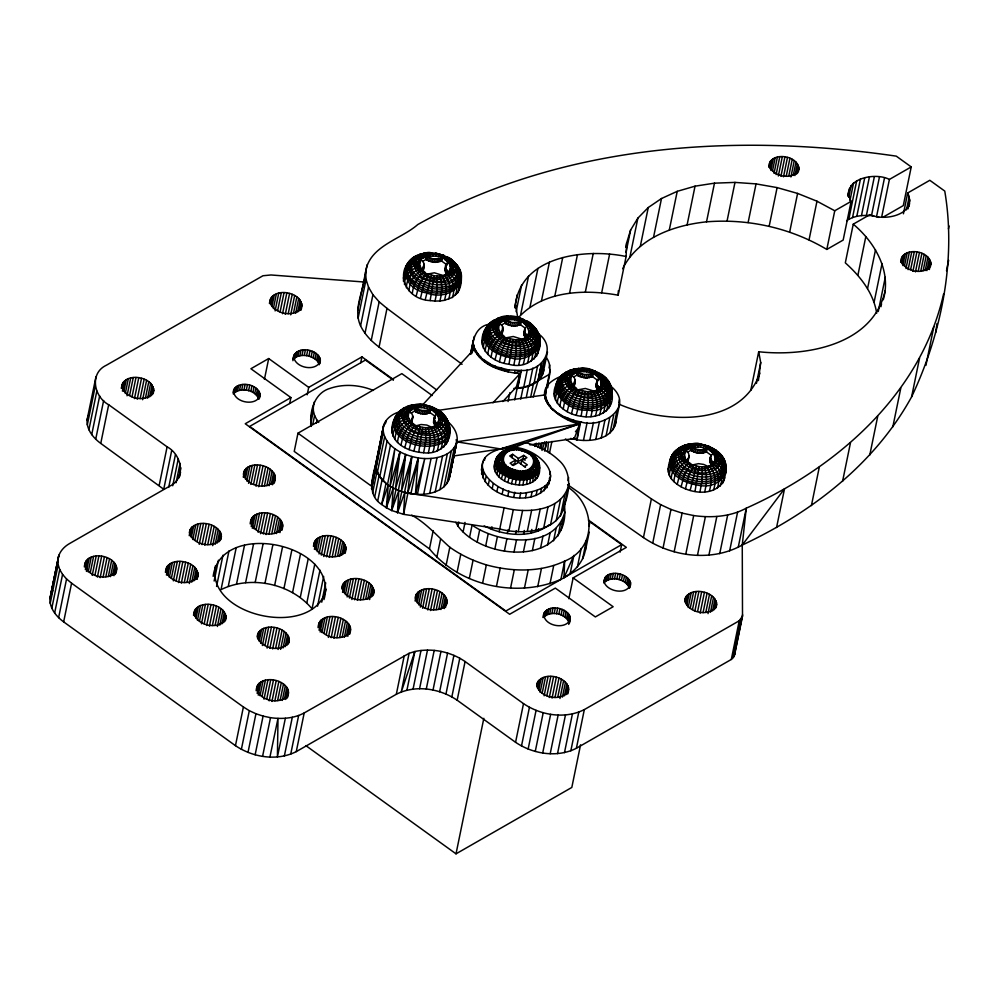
<?xml version="1.0" encoding="UTF-8"?>
<svg xmlns="http://www.w3.org/2000/svg" width="999" height="999" viewBox="0 0 999 999"><rect width="100%" height="100%" fill="white"/><g stroke="black" fill="none" stroke-linecap="round" stroke-linejoin="round"><path stroke-width="1.5" d="M436.613 389.935L379.071 347.065C371.478 341.383 364.76 334.44 360.577 325.836C352.46 308.254 364.435 289.648 365.622 271.878C369.33 245.891 400.886 239.423 417.782 224.538C562.112 143.656 735.351 132.63 896.278 156.144L911.238 166.92L889.397 179.433C874.425 171.491 839.884 179.358 851.111 201.386L843.168 240.06L826.81 249.438C790.858 227.984 748.201 218.469 706.53 221.84C674.175 225.212 638.086 237.725 622.664 268.719M525.099 450.874L522.589 449.687L522.015 450.974C504.333 443.956 494.268 465.709 515.022 469.867C532.692 476.885 542.757 455.132 522.015 450.974M883.278 299.775C891.682 271.066 874.774 242.22 853.258 224.176L869.942 214.61C884.689 221.815 917.656 214.485 907.691 192.969L929.807 180.295L944.754 191.071C956.493 260.115 941.345 334.116 911.612 396.84C874.562 464.285 810.976 512.862 742.257 545.042C711.55 562.175 671.877 556.942 643.443 537.562L567.594 484.677M518.031 318.057C542.657 290.697 584.228 289.011 618.169 295.192L618.356 290.672M618.169 295.192L626.111 256.506L626.648 242.944L630.606 230.045L637.874 218.132L648.264 207.53L661.5 198.514L677.235 191.333L695.042 186.176L714.472 183.167L734.977 182.405L756.043 183.891L777.11 187.6L797.602 193.419L816.982 201.211L834.752 210.764L851.111 201.386M393.231 380.045L365.459 360.04L249.65 426.423L505.856 611.026L563.985 577.709L564.647 561.126C597.502 547.877 595.454 505.881 568.481 487.562M500.524 449.175C531.555 436.95 580.032 484.453 526.535 492.657C499.762 498.913 457.792 460.676 500.886 448.851L525.811 442.694L578.97 424.051L580.669 421.89C603.096 429.283 636.363 405.831 609.964 385.527M570.142 573.638L573.888 555.394L563.985 577.709C574.924 571.291 584.815 560.551 585.626 547.377M363.374 281.955L270.991 274.975L262.974 275.749L106.406 365.222C89.173 373.214 93.918 396.828 108.679 404.732L167.108 446.828C181.893 454.707 186.651 478.359 169.38 486.338L69.318 543.693C63.424 547.102 58.541 552.797 57.88 559.79L49.95 598.563C49.5 608.266 56.244 616.433 63.649 621.878L235.452 745.666C252.884 757.454 277.06 761.363 296.266 751.623L396.328 694.268C415.534 684.49 439.722 688.411 457.155 700.212L515.571 742.307C533.016 754.095 557.18 758.016 576.398 748.263L731.305 659.465L734.19 656.143L734.652 653.458M734.577 654.832L742.507 616.158L742.257 545.042L746.265 508.179C836.85 467.594 920.903 394.318 943.58 294.018M400.437 411.588C392.282 413.586 383.916 419.53 383.029 428.484L375.674 464.31C375.861 479.707 391.546 488.923 404.82 492.37L403.546 514.335L499.75 528.971C522.29 535.039 558.978 532.729 564.61 504.807C569.967 489.76 571.928 471.128 558.279 459.802C549.25 451.273 537.749 445.816 525.811 442.694L516.021 446.928L501.935 448.976M414.148 494.055L404.82 492.37L397.44 512.724L398.851 490.459L391.658 510.501L403.546 514.335L407.904 493.106L504.108 507.742C526.648 513.811 563.336 511.5 568.968 483.578M424.288 407.817L418.993 407.592L416.82 404.72C402.947 404.133 391.883 416.208 391.883 429.845C392.644 445.104 410.464 452.01 423.638 452.734C438.886 455.132 452.709 442.607 449.7 426.985C448.289 419.605 441.471 407.629 433.042 409.39L430.382 409.59L424.288 407.817C425.674 401.211 413.761 404.87 410.389 405.881M519.293 450.399L519.318 449.001L515.359 448.951M672.277 454.845C676.098 446.865 686.301 453.359 691.495 447.04L696.003 449.2L701.161 449.975L711.4 447.777C738.049 459.852 725.112 492.357 696.378 484.815C684.19 483.054 666.733 474.075 670.229 459.353C672.29 453.446 677.759 445.716 685.014 449.001L685.651 450.387C690.546 452.21 690.097 461.788 684.14 460.239C676.298 462.799 671.503 470.579 671.266 478.658C683.079 493.956 717.394 499.575 724.675 477.759M711.5 455.507L706.455 451.873L706.693 448.788L700.599 447.015C702.122 440.209 689.772 444.505 686.713 445.079L690.996 444.48L690.384 445.429M458.241 269.118C458.578 261.363 448.913 264.298 445.392 259.952L444.355 257.804C431.693 247.64 403.983 261.9 425.487 274.338C438.149 284.503 465.859 270.242 444.355 257.804L435.714 256.144L435.701 253.197L430.894 253.134M537.112 332.804C537.437 325.05 527.772 327.984 524.263 323.651L523.214 321.491C510.551 311.326 482.854 325.587 504.358 338.024C517.02 348.189 544.717 333.928 523.214 321.491L514.572 319.83L514.56 316.895L510.164 316.508L509.353 317.47M609.228 384.777C609.565 377.01 599.899 379.957 596.378 375.612L595.342 373.464C582.679 363.299 554.969 377.56 576.473 389.997C589.135 400.162 616.845 385.901 595.342 373.464L586.7 371.803L586.688 368.856L582.292 368.469L581.48 369.43M391.658 510.501L393.281 487.949L386.338 507.729L391.658 510.501L396.016 489.273M758.416 380.569L760.714 362.562L758.703 351.735C805.843 356.943 873.014 345.08 885.114 290.846M447.552 421.528C453.134 425.924 457.542 432.592 457.217 439.922L449.862 475.749C447.477 491.233 428.658 495.354 415.422 494.243L418.269 457.904C403.022 455.369 383.491 446.178 383.029 428.484L375.911 468.506L383.266 432.679M386.338 507.729L388.261 484.927L381.655 504.483L386.338 507.729L390.696 486.501M547.639 451.56L548.401 442.495M416.196 295.979L419.255 284.166L425.487 274.338L428.084 273.976L434.178 275.749L430.132 300.574C404.458 299.613 392.632 269.193 416.396 255.931L420.666 256.219L423.688 257.829L426.61 256.169L435.714 256.144M495.067 359.677L498.114 347.852L504.358 338.024L506.943 337.674L513.049 339.448L508.991 364.273C489.935 362.075 473.476 345.404 486.925 326.486C490.921 321.041 508.454 310.464 511.9 319.568L514.572 319.83M567.182 411.638L570.242 399.825L576.473 389.997L579.07 389.635L585.164 391.408L581.118 416.233C565.996 414.772 547.664 401.099 556.318 384.14C559.29 374.712 569.168 368.856 578.783 368.531L581.406 371.578L586.7 371.803M394.955 439.448C395.192 431.381 399.987 423.601 407.829 421.041L409.915 421.341L413.074 423.601L413.936 426.148C426.76 436.438 454.82 421.99 433.042 409.39C420.229 399.101 392.17 413.549 413.936 426.148L416.658 425.649L422.752 427.422L418.706 452.247M517.732 470.442L515.359 484.515C504.782 483.266 490.422 474.45 495.354 461.988C495.442 457.53 499.225 452.347 504.033 454.72M534.203 462.837C537.075 463.199 540.209 465.634 539.622 468.806C540.459 481.88 525.924 486.763 515.359 484.515M685.676 451.236L683.578 450.574L686.088 450.711L684.49 454.445L685.152 457.942L686.226 460.539L689.385 462.812L690.259 465.347C703.071 475.636 731.131 461.188 709.365 448.588C696.54 438.299 668.481 452.747 690.259 465.347L692.981 464.847L699.075 466.62L695.017 491.446M394.88 419.955C395.329 413.499 401.985 406.73 408.703 409.802L409.777 411.513L408.541 413.586C404.008 412.362 398.451 413.087 395.379 416.945C393.069 440.322 429.345 449.013 445.279 436.6C457.117 424.513 440.784 408.241 428.109 405.819L426.948 408.366M502.822 458.004C491.883 456.356 494.98 471.178 502.41 474.038C512.887 481.818 536.426 484.078 539.71 467.932M531.031 455.831L534.103 455.781C537.487 459.041 540.834 463.911 538.973 468.793M725.361 474.188C727.697 466.321 724.3 451.473 713.511 453.958L713.036 453.346C709.902 455.706 708.766 461.014 711.026 464.31L711.713 461.001L710.501 457.242M538.673 463.761L537.887 460.676L533.528 459.265M724.812 464.685C725.636 459.665 721.166 455.644 718.219 452.235L712.287 452.272L711.788 450.099L714.41 449.637L719.979 454.033L723.139 459.827M508.991 364.273C536.388 372.34 552.31 337.962 529.033 322.59L524.263 323.651L520.541 320.254L522.34 318.981L523.139 320.379M615.946 421.815C612.961 438.973 591.321 442.12 576.997 439.81L578.97 424.051C555.531 418.456 523.926 390.047 562.849 375.587M422.177 256.893L425.549 256.78L426.998 255.12L426.61 256.169L427.934 256.268L424.088 253.396C397.14 257.642 400.711 288.998 426.61 292.919C451.56 302.622 476.623 277.347 450.174 258.903L445.392 259.952L441.67 256.568L443.868 255.469L439.847 254.52M484.203 332.168C486.288 326.036 491.808 318.431 499.188 321.89L500.062 323.539L498.826 325.599C492.12 323.339 483.391 327.335 483.528 335.239C483.878 348.713 498.751 355.706 510.352 357.63C527.722 365.072 556.068 339.86 529.158 332.005L527.01 326.173C522.927 328.459 524.463 334.103 527.996 336.089L528.384 337.625C535.364 342.207 537.45 351.486 534.153 359.016M581.406 371.578L577.597 371.828L574.675 373.489L571.64 371.865L567.382 371.578C540.934 385.04 565.958 412.225 587.4 410.077C613.586 414.785 621.253 382.392 598.001 372.59L595.342 373.464M606.281 410.989C609.565 403.446 607.492 394.168 600.511 389.598L600.124 388.049C596.578 386.064 595.054 380.419 599.125 378.134L600.611 380.469C607.704 379.145 613.011 386.113 611.95 392.707C615.347 411.338 596.316 419.43 581.118 416.233M537.212 461.276C537.45 457.804 532.854 452.272 529.195 454.295M610.913 389.473C611.85 384.877 607.479 381.331 604.407 378.609M451.486 465.322L449.862 475.749L457.217 439.922C454.233 457.067 432.592 460.227 418.269 457.904L410.914 493.731L407.692 493.144L411.85 456.555L401.373 491.446L405.694 454.52L395.404 489.085L399.962 451.873L389.972 486.163L394.855 448.688L387.5 484.503M540.047 448.314L540.634 443.718M545.254 395.067C546.803 382.742 554.72 368.132 545.804 356.768M472.465 351.935C472.202 340.597 475.187 327.61 487.987 324.388M935.638 332.692L937.025 323.514M626.111 256.506C585.676 248.002 518.731 255.594 515.109 308.042L515.696 305.02L517.844 318.481M451.948 462.337L452.41 459.353M513.873 388.424L517.669 388.361L520.017 373.564L521.353 370.454C543.369 371.828 558.216 346.016 536.75 332.642M546.478 442.107L544.705 451.086L546.628 442.257M406.918 690.197L414.86 651.51L409.091 653.309L401.298 691.92L414.86 651.51C432.018 647.827 450.649 651.585 465.084 661.538L523.513 703.633C540.946 715.421 565.122 719.342 584.328 709.59L739.248 620.791L742.507 616.158M50.974 593.806L58.904 555.119L49.95 598.563L52.697 590.559M171.678 450.586L163.736 489.26L100.749 443.406C93.294 437.949 86.563 429.732 87.038 419.992L96.004 376.648M50.225 603.334L58.167 564.66L57.88 559.79M87.313 424.862L95.255 386.188M51.798 608.266L59.74 569.592L58.167 564.66M88.899 429.795L96.828 391.121M54.633 613.086L62.562 574.413L59.74 569.592M91.721 434.615L99.663 395.941M58.616 617.669L66.558 578.995L62.562 574.413M95.717 439.198L103.646 400.524M63.649 621.878L71.591 583.204L66.558 578.995M100.749 443.406L108.679 404.732M84.353 566.945C85.402 547.839 122.627 555.606 115.784 573.576M121.441 388.474C122.353 370.192 157.343 376.373 153.247 393.381M84.977 566.595L86.189 560.639M121.516 388.236L122.44 383.766M122.065 388.124L123.289 382.167M85.352 569.63L87.487 559.215M122.44 391.158L124.588 380.744M86.451 571.403L89.198 558.004M123.839 391.433L126.286 379.533M88.199 571.94L91.246 557.055M125.287 393.469L128.347 378.584M90.247 572.752L93.606 556.393M127.035 395.779L130.694 377.922M92.208 575.374L96.179 556.031M129.595 395.417L133.267 377.56M94.917 575.324L98.889 555.981M132.005 396.853L135.976 377.51M97.39 577.085L101.661 556.256M134.478 398.613L138.749 377.784M100.137 577.659L104.408 556.843M137.225 399.188L141.496 378.371M103.084 577.047L107.055 557.704M140.172 398.576L144.143 379.233M105.844 576.698L109.503 558.841M142.632 399.712L146.603 380.369M108.342 576.573L111.701 560.214M145.429 398.102L148.789 381.743M110.502 576.635L113.561 561.763M147.602 398.176L150.649 383.291M112.587 575.362L115.035 563.461M149.688 396.89L152.123 384.99M113.948 575.661L116.084 565.247M151.336 395.704L153.172 386.775M115.135 574.512L116.671 567.07M152.535 394.555L153.759 388.599M159.166 485.502L167.108 446.828M168.706 487.4L175.424 454.67M172.74 485.751L178.234 458.978M176.086 482.729L180.057 463.386M178.696 478.221L180.844 467.819M179.645 476.598L180.557 472.127M165.447 572.452C166.496 553.396 203.546 560.951 197.115 578.871M166.071 572.09L167.295 566.133M166.458 575.112L168.594 564.697M167.869 575.387L170.305 563.486M169.331 577.41L172.377 562.537M171.378 578.234L174.738 561.863M173.364 580.844L177.322 561.5M176.086 580.794L180.057 561.45M178.571 582.554L182.842 561.725M189.286 532.804C192.22 516.371 224.887 523.176 220.879 539.472M189.223 535.651L190.759 528.221M190.222 535.714L192.058 526.785M181.331 583.141L185.614 562.312M191.321 537.474L193.769 525.574M192.782 539.497L195.841 524.625M184.291 582.529L188.262 563.186M194.842 540.309L198.202 523.951M187.063 582.18L190.734 564.335M197.128 541.433L200.787 523.588M189.273 583.553L192.932 565.709M199.238 544.368L203.521 523.538M191.758 582.142L194.805 567.27M193.843 580.869L196.291 568.968M233.142 392.495C235.289 378.321 263.361 384.178 259.565 398.064M202.023 544.642L206.306 523.813M234.428 388.399L233.291 393.893C240.284 386.638 255.507 389.772 258.903 399.3L260.04 393.793M195.517 579.695L197.34 570.766M234.39 392.707L235.514 387.2M196.716 578.546L197.927 572.602M197.04 579.12L198.039 574.413M235.814 391.683L236.95 386.176M204.795 545.217L209.066 524.4M237.55 390.884L238.674 385.389M207.755 544.605L211.726 525.274M239.523 390.334L240.647 384.827M193.556 615.421C194.493 597.04 229.62 603.296 225.537 620.354M194.181 615.047L195.404 609.103M194.88 616.595L196.703 607.667M241.683 390.022L242.807 384.515M210.527 544.268L214.186 526.411M195.979 618.356L198.426 606.455M243.968 389.985L245.092 384.478M197.44 620.367L200.487 605.494M212.725 545.641L216.396 527.784M246.291 390.222L247.427 384.715M215.21 544.23L218.269 529.358M199.488 621.191L202.847 604.832M217.307 542.957L219.755 531.056M248.601 390.709L249.738 385.202M201.473 623.801L205.432 604.47M218.968 541.783L220.804 532.854M220.167 540.634L221.391 534.69M250.824 391.433L251.96 385.926M213.162 576.386C220.617 518.681 340.534 543.518 323.951 599.612M269.518 303.596C270.554 284.54 307.792 292.245 300.936 310.227M269.58 303.359L270.504 298.901M204.196 623.751L208.167 604.42M270.13 303.246L271.353 297.302M214.136 581.031L218.406 560.202M252.884 392.395L254.021 386.888M270.816 304.795L272.652 295.866M271.915 306.568L274.35 294.668M206.681 625.511L210.951 604.695M254.733 393.544L255.856 388.037M273.364 308.591L276.411 293.718M216.558 586.425L222.977 555.194M256.293 394.842L257.43 389.335M209.44 626.098L213.724 605.269M257.542 396.266L258.666 390.759M275.1 310.901L278.758 293.044M258.416 397.777L259.553 392.27M243.344 474.3C246.453 457.205 281.056 465.484 274.388 482.667M212.4 625.486L216.371 606.156M243.269 477.16L244.805 469.73M277.672 310.539L281.331 292.695M228.971 550.936L221.041 589.622C250.749 575.037 290.846 583.316 312.038 608.816L319.98 570.142M244.268 477.222L246.091 468.306M264.423 379.358L268.694 358.541L308.716 387.375L361.938 356.868L393.556 379.657M215.172 625.137L218.843 607.292M245.354 478.996L247.802 467.095M280.082 311.988L284.041 292.645M246.803 481.019L249.862 466.146M217.382 626.51L221.041 608.666M282.542 313.736L286.825 292.919M248.539 483.329L252.21 465.484M219.867 625.099L222.914 610.227M228.284 586.276L236.226 547.589M285.289 314.323L289.573 293.494M221.965 623.838L224.4 611.937M250.811 484.453L254.782 465.122M223.626 622.652L225.449 613.736M224.825 621.515L226.036 615.559M288.236 313.698L292.207 294.368M253.521 484.415L257.492 465.072M290.697 314.835L294.668 295.504M255.994 486.176L260.264 465.347M236.563 583.928L244.505 545.254M250.187 523.876C251.248 504.82 288.286 512.387 281.868 530.294M293.494 313.236L296.853 296.865M250.811 523.513L252.035 517.557M258.741 486.75L263.012 465.921M251.211 526.535L253.346 516.133M295.667 313.299L298.713 298.426M252.31 528.309L255.057 514.91M261.688 486.138L265.659 466.795M297.752 312.025L300.2 300.125M254.071 528.833L257.13 513.961M299.413 310.826L301.236 301.91M264.448 485.789L268.107 467.932M300.599 309.678L301.823 303.721M256.131 529.657L259.49 513.286M245.617 582.654L253.559 543.98M266.945 485.664L270.304 469.293M294.018 355.169L293.132 359.378C293.631 343.606 323.713 348.963 319.867 363.499M258.104 532.267L262.075 512.924M292.882 360.676L294.73 353.821M293.594 359.328L294.693 358.142L295.816 352.635M269.118 485.726L272.165 470.854M294.693 358.142L296.116 357.118L297.252 351.611M260.527 533.703L264.797 512.887M271.204 484.453L273.639 472.552M296.116 357.118L297.852 356.318L298.976 350.811M272.552 484.752L274.688 474.338M289.685 403.521L290.909 397.577L250.899 368.743L268.694 358.541M297.852 356.318L299.825 355.769L300.961 350.262M263.311 533.978L267.595 513.149M273.751 483.591L275.274 476.161M255.17 582.492L263.112 543.818M299.825 355.769L301.985 355.457L303.122 349.95M266.084 534.565L270.354 513.736M301.985 355.457L304.27 355.419L305.394 349.912M269.043 533.953L273.014 514.61M304.27 355.419L306.606 355.644L307.729 350.137M271.815 533.603L275.474 515.759M320.342 359.228L319.218 364.735C318.032 360.027 313.261 357.38 308.916 356.131L310.04 350.637M274.325 533.491L277.685 517.132M311.126 356.868L312.262 351.361M264.935 583.453L272.877 544.767M276.498 533.566L279.558 518.693M313.199 357.829L314.323 352.322M432.217 395.529L401.848 373.638L297.977 433.179L294.23 451.423L429.458 548.851C459.79 586.226 517.145 598.351 560.901 579.37L564.647 561.126C540.272 572.602 511.875 571.89 486.338 564.872C473.326 560.914 460.889 555.169 449.825 547.227C437.262 536.188 426.648 523.414 411.713 515.134M257.155 636.525C260.077 620.092 292.757 626.897 288.748 643.194M278.596 532.292L281.044 520.392M257.392 637.886L258.616 631.942M307.18 394.805L308.716 387.375M235.452 745.666L243.394 706.992L71.591 583.204M315.035 358.978L316.171 353.471M258.092 639.435L259.915 630.506M279.957 532.604L282.093 522.19M281.456 529.97L282.68 524.025M316.596 360.277L317.732 354.77M259.191 641.196L261.638 629.295M317.844 361.7L318.968 356.193M260.652 643.219L263.699 628.334M318.718 363.211L319.855 357.704M262.4 645.516L266.071 627.672M274.625 585.489L282.555 546.815M241.371 749.362L249.313 710.689L243.394 706.992M311.251 426.436C309.178 411.925 314.098 393.044 329.945 388.411C344.006 383.566 359.765 384.852 373.414 390.434M314.46 401.748L310.589 419.443M264.985 645.154L268.644 627.31M310.627 424.088L313.349 410.814L313.311 406.181M256.156 690.734C257.205 671.628 294.418 679.407 287.575 697.364M256.768 690.384L257.992 684.427M257.155 693.418L259.29 683.004M312.774 424.375L314.585 415.534L313.349 410.814M267.108 648.089L271.378 627.26M258.242 695.192L260.989 681.805M248.002 752.434L255.944 713.748L249.313 710.689M260.002 695.729L263.049 680.856M269.892 648.363L274.163 627.534M316.383 423.139L316.995 420.192L314.585 415.534M283.928 588.561L291.87 549.887M262.038 696.553L265.397 680.182M272.652 648.938L276.935 628.121M263.998 699.163L267.969 679.819M275.612 648.326L279.583 628.995M255.145 754.782L263.087 716.108L255.944 713.748M266.721 699.113L270.692 679.782M278.084 649.475L282.055 630.132M269.181 700.873L273.464 680.044M280.594 649.362L284.253 631.505M292.57 592.557L300.512 553.883M271.94 701.46L276.211 680.631M283.079 647.951L286.126 633.066M262.575 756.355L270.517 717.682C281.868 719.268 293.968 718.493 304.208 712.936L409.091 653.309M285.177 646.678L287.612 634.777M274.887 700.836L278.846 681.505M286.838 645.491L288.661 636.575M288.037 644.355L289.248 638.398M277.635 700.486L281.306 682.642M367.22 264.598L357.679 310.552M300.287 597.377L308.229 558.691M358.117 318.157L366.059 279.483L365.622 271.878M280.132 700.361L283.491 684.003M313.474 546.478C314.797 527.559 351.848 535.464 345.005 553.384M282.305 700.436L285.364 685.551M314.036 546.353L315.247 540.397M314.423 549.375L316.558 538.973M360.577 325.836L368.519 287.163L366.059 279.483M284.39 699.15L286.838 687.25M315.821 549.662L318.269 537.762M285.739 699.45L287.887 689.035M286.938 698.301L288.461 690.858M306.843 602.847L314.785 564.173M317.282 551.673L320.342 536.8M319.031 553.983L322.702 536.126M285.352 718.281L277.41 756.967L278.009 718.406L269.917 757.067M364.997 333.366L372.927 294.693L368.519 287.163M321.316 555.107L325.287 535.764M360.714 362.812L361.938 356.868M323.738 556.543L328.009 535.726M284.353 755.981L292.295 717.307M326.523 556.818L330.806 536.001M371.216 340.522L379.158 301.835L372.927 294.693M317.557 606.181L323.664 576.435M329.295 557.405L333.566 536.575M290.709 754.183L298.651 715.509M321.753 602.185L325.724 582.854M332.255 556.793L336.226 537.45M318.057 627.597C319.131 608.416 356.506 616.221 349.65 634.265M318.681 627.235L319.905 621.278M319.068 630.257L321.203 619.842M335.027 556.443L338.686 538.598M320.167 632.017L322.914 618.631M379.071 347.065L387.013 308.391L379.158 301.835M296.266 751.623L304.208 712.936M321.94 632.554L324.987 617.682M337.537 556.331L340.896 539.972M323.988 633.366L327.347 617.007M339.71 556.406L342.769 541.533M341.808 555.144L344.255 543.244M326.273 634.49L329.932 616.645M343.469 553.958L345.304 545.029M344.667 552.822L345.891 546.865M328.384 637.424L332.667 616.595M403.484 281.381C402.947 272.277 410.689 264.56 419.705 265.322L421.753 269.418C425.824 267.145 424.313 261.476 420.754 259.528L420.317 258.204L418.593 257.68L413.773 257.779C393.094 285.851 471.403 298.276 456.143 264.31M331.181 637.699L335.452 616.87M341.895 587.949C344.83 571.515 377.497 578.321 373.489 594.617M342.145 589.31L343.356 583.366M404.52 284.615C404.295 275.624 411.263 267.57 420.267 267.083M342.532 592.345L344.667 581.93M333.941 638.286L338.211 617.457M406.381 287.787C406.481 278.971 412.512 270.604 421.278 268.806L428.171 275.587L423.389 286.076L420.554 298.002M343.931 592.619L346.378 580.719M345.392 594.642L348.451 579.757M336.9 637.674L340.871 618.331M409.003 290.796C409.453 282.218 414.348 273.776 422.49 270.504L423.101 272.852C416.533 277.672 413.087 285.602 412.312 293.556M347.14 596.94L350.811 579.095M339.672 637.325L343.344 619.48M376.923 459.715C373.314 474.213 365.634 494.218 381.655 504.483L386.014 483.254L379.046 475.749L375.899 467.594L371.541 488.823L383.916 424.45L371.528 484.79L380.02 445.629M349.425 598.064L353.396 578.733M342.182 637.212L345.542 620.854M372.602 492.919L376.96 471.69M377.272 472.752L384.627 436.938M351.848 599.512L356.119 578.683M344.368 637.287L347.415 622.414M374.687 496.978L379.046 475.749M346.453 636.013L348.901 624.113M354.633 599.787L358.916 578.958M379.72 476.923L387.075 441.096M422.065 271.041L422.527 268.831M347.814 636.326L349.95 625.911M423.426 267.844L422.739 271.154L423.601 268.843L423.126 266.333M423.526 267.595L424.213 264.273M423.339 270.042L424.275 265.522M426.61 256.169L425.936 259.478L422.415 261.488M349.313 633.691L350.537 627.747M377.734 500.874L382.093 479.645M357.405 600.362L361.675 579.545M427.072 256.481L427.297 260.339L425.936 259.478L427.072 256.481L427.972 257.018L427.297 260.339L433.866 262.337L441.558 261.001L442.245 257.692M392.07 433.042C391.558 423.963 399.25 416.233 408.279 416.995L410.327 421.079C414.16 418.968 413.099 413.574 409.777 411.513L403.146 411.026L398.039 412.962C389.697 432.455 419.305 443.319 434.615 439.31C449.175 440.484 455.219 415.035 438.211 416.483L436.725 414.148C432.642 416.433 434.178 422.077 437.712 424.063L438.286 425.736C445.154 430.357 447.077 439.523 443.868 446.99M383.154 480.881L390.509 445.054M428.808 261.064L429.483 257.754L427.972 257.018M393.107 436.288C392.894 427.297 399.825 419.243 408.841 418.743M360.364 599.75L364.335 580.419M430.432 261.651L431.118 258.341L429.483 257.754M432.13 262.088L432.817 258.766L439.523 258.729L441.808 257.917L441.67 256.568L440.921 257.542M363.137 599.412L366.795 581.555M425.249 299.55L431.531 275.2M433.866 262.337L434.553 259.028M397.577 442.47C398.052 433.891 402.922 425.449 411.064 422.165L411.513 424.637L406.955 429.17L403.471 434.89L400.886 445.229M365.646 599.3L369.006 582.929M435.589 262.425L436.276 259.103M367.819 599.375L370.879 584.49M437.262 262.325L437.949 259.003M369.618 599.587L372.365 586.201M438.836 262.05L439.523 258.729M392.619 487.687L399.962 451.873M371.578 596.915L373.414 587.999M440.971 258.291L440.284 261.601L441.808 257.917L441.558 261.001L446.615 264.635M372.777 595.779L374.001 589.822M404.782 447.652L408.104 435.214L413.936 426.148M430.132 300.574L435.052 301.061L436.713 292.769L437.087 277.46L436.85 276.011L434.178 275.749M410.651 422.702L411.101 420.492M412 419.505L411.326 422.827L412.787 415.946M411.913 421.715L412.862 417.195M398.339 490.347L405.694 454.52M395.966 415.646L403.047 408.566L413.299 405.207L415.459 406.68L414.51 411.138L411.001 413.149M446.815 270.13L446.141 273.439C441.908 255.744 456.456 263.511 447.165 274.625L447.839 271.303L446.091 268.881L445.879 265.172M409.365 412.038L407.267 411.376L409.328 411.188L415.184 407.829L416.546 408.691L415.871 412L420.716 413.748L425.836 413.986L430.144 412.674L430.332 408.141L431.73 407.018L436.913 409.965L434.178 408.703M445.005 270.941L445.679 267.62M446.466 264.061L444.93 269.693M445.404 272.203L446.091 268.881M446.915 265.284L447.365 263.074M409.14 449.675L412.187 437.112L417.557 426.024M435.052 301.061L439.872 300.974C442.107 292.857 442.707 283.903 439.473 275.974L436.85 276.011M417.382 412.737L418.069 409.415L416.546 408.691M397.44 512.724L401.798 491.496M419.006 413.324L419.692 410.002L418.069 409.415M404.495 492.37L411.85 456.555M420.716 413.748L421.391 410.439L428.096 410.402L430.382 409.59L430.332 408.141L429.495 409.215M439.872 300.974L444.443 300.337C447.003 292.232 446.84 282.829 441.958 275.624L439.473 275.974M413.823 451.211L420.104 426.86M422.44 414.011L423.126 410.689M424.175 414.086L424.85 410.776M448.613 299.151C451.511 291.109 450.499 281.393 444.343 275.137L442.857 277.023L443.281 275.749L446.203 274.063L450.936 272.377C458.491 275.999 461.126 285.339 457.592 292.794L452.272 297.465L444.443 300.337M425.836 413.986L426.523 410.676M427.422 413.711L428.096 410.402M452.272 297.465C455.606 289.323 453.471 279.283 446.203 274.063L449.525 273.938C456.506 278.509 458.578 287.799 455.294 295.329M429.545 409.952L428.858 413.274L430.382 409.59L430.144 412.674L435.189 416.308M423.638 452.734L425.599 442.182L425.961 433.241L425.437 427.684L422.752 427.422M457.592 292.794C463.049 284.59 464.135 266.271 450.187 266.571M417.382 494.355L424.737 458.541L415.422 494.243M436.426 422.977L435.739 426.286L433.578 422.602L434.453 416.833M433.578 422.602L434.265 419.293M435.052 415.721L434.365 419.043L435.264 418.057M433.991 423.876L434.665 420.554M428.459 452.647L430.107 444.155L430.02 435.377L428.047 427.634L425.437 427.684M434.715 425.112L435.389 421.79M423.713 494.255L431.068 458.429M433.017 452.01C435.564 443.906 435.427 434.503 430.532 427.297L428.047 427.634M437.187 450.824C440.084 442.782 439.073 433.067 432.929 426.81L431.531 428.858L431.855 427.422L434.79 425.736L437.712 424.063L439.722 424.163C447.165 427.834 449.612 437.087 446.178 444.468M429.707 493.406L437.062 457.592M440.846 449.138C444.168 440.996 442.058 430.956 434.79 425.736L438.286 425.736M435.189 491.858L442.545 456.031M415.134 598.089C418.032 581.718 450.574 588.498 446.565 604.72M447.689 441.62L449.725 431.918L449.538 428.721M415.072 600.961L416.595 593.518M396.328 694.268L404.27 655.594M416.059 601.023L417.894 592.095M439.997 489.647L447.34 453.821M417.157 602.784L419.605 590.884M429.458 548.851L433.191 530.606M418.606 604.807L421.653 589.934M470.554 353.933L473.314 340.509M470.517 354.383L474.2 336.476M443.968 486.825L451.323 451.011M471.715 353.658L473.551 344.705C477.485 364.985 502.072 372.09 520.017 373.564L516.396 386.925L502.859 401.561M420.342 607.117L424.013 589.273M446.99 483.504L454.345 447.677M422.614 608.254L426.573 588.911M448.976 479.77L456.331 443.956M477.06 354.545L477.36 353.122L474.912 348.951L473.963 349.363L422.664 404.857M425.324 608.204L429.295 588.861M436.8 557.504L440.534 539.26M427.797 609.964L432.067 589.135M482.355 345.067C481.818 335.964 489.56 328.246 498.563 329.008L500.611 333.104C504.445 330.981 503.384 325.599 500.062 323.539L494.03 323.014L489.185 324.375C481.081 343.331 509.852 353.883 524.737 349.987C538.498 351.198 544.967 326.873 528.496 328.509M480.544 358.329L480.794 357.08L477.36 353.122L475.686 352.61L473.963 349.363L473.551 344.705M413.062 689.123L421.004 650.449M483.391 348.301C483.154 339.31 490.122 331.256 499.125 330.769M430.544 610.539L434.815 589.71M485.239 351.473C485.352 342.657 491.371 334.29 500.137 332.492L507.03 339.273L502.26 349.762L499.425 361.688M433.491 609.927L437.462 590.584M487.862 354.483C488.324 345.916 493.219 337.475 501.348 334.19L501.96 336.538C495.392 341.358 491.945 349.288 491.171 357.242M419.568 688.748L427.497 650.062M436.251 609.577L439.91 591.72M446.078 565.471L449.825 547.227M438.748 609.452L442.107 593.094M477.36 353.122L478.683 356.456L490.259 363.886L489.997 365.135L508.553 369.93L521.353 370.454L517.669 388.361C528.608 387.6 542.345 382.292 543.818 369.855M563.936 508.528L564.497 505.794C571.053 566.171 483.816 561.488 457.967 526.073L458.803 521.99M440.909 609.515L443.968 594.642M426.273 689.06L434.203 650.386M442.994 608.241L445.442 596.341M444.355 608.541L446.491 598.126M500.936 334.727L501.386 332.517M502.672 326.698L501.61 334.84L502.285 331.531M445.542 607.38L447.077 599.949M502.397 331.281L502.847 329.071M502.197 333.728L503.146 329.22M480.794 357.08L482.617 360.139L485.139 360.701L484.902 361.888L495.979 366.546L495.679 367.957L502.135 368.569L501.785 370.279L508.553 369.93L508.116 372.028M500.437 318.157L502.947 317.083L505.856 318.818L504.795 323.164L501.286 325.174M463.086 531.967L465.047 522.415M499.65 324.063L497.764 323.451L505.469 319.855L506.993 320.791L506.318 324.113L511.763 325.911L515.571 326.061L520.429 324.687L521.103 321.391M433.017 690.059L440.959 651.385M457.018 572.527L460.764 554.283M508.016 324.9L508.703 321.578L506.993 320.791M509.852 325.499L510.539 322.19L508.703 321.578M550.599 475.636C546.903 514.373 470.654 498.551 483.154 461.401M514.86 306.518L517.295 294.618M504.108 363.236L510.389 338.886M511.763 325.911L512.45 322.59L519.68 322.04L520.666 321.603L520.541 320.254L519.78 321.228M481.543 473.951L482.567 468.981M484.478 460.452L484.99 457.967M469.555 537.362L472.077 525.087C497.602 543.181 554.57 550.811 564.847 512.05M516.133 311.663L521.628 284.877M513.698 326.099L514.373 322.777M482.792 477.859L483.816 472.889M439.635 691.72L447.577 653.046M515.571 326.061L516.258 322.752M485.039 481.693L486.063 476.723M517.37 325.811L518.044 322.502M520.629 314.747L528.571 276.074M519.68 322.04L518.993 325.349L520.666 321.603L520.429 324.687L525.474 328.334M488.211 485.339L489.235 480.357M469.305 578.471L473.051 560.227M445.966 694.018L453.908 655.332M477.16 542.095L479.682 529.832M513.923 364.747L515.834 354.62L516.221 344.63L515.721 339.71L513.049 339.448M494.33 466.958C494.318 461.863 496.565 454.095 503.196 456.293M508.066 401.548L509.902 392.632M494.48 469.468C494.118 464.498 497.589 459.29 502.922 459.777M496.553 459.84L497.777 455.794M515.022 370.554L514.497 373.139L521.353 370.454M495.292 472.003L497.652 464.473L503.496 461.575M529.158 332.005L526.023 338.311L523.863 334.628L524.737 328.858M492.207 488.673L493.231 483.691M523.863 334.628L524.55 331.306M525.337 327.747L523.801 333.379M529.982 307.118L537.912 268.444M524.275 335.889L524.95 332.58M518.743 364.672C520.966 356.556 521.578 347.602 518.344 339.66L515.721 339.71M496.753 474.488L499.05 466.858L504.532 463.336M524.999 337.138L525.686 333.816M451.86 696.865L459.79 658.191M526.023 338.311L526.71 334.99M498.801 476.848L501.023 469.13L505.993 465.01M514.722 399.962L517.17 388.062M485.676 546.041L488.199 533.766M496.903 491.595L497.927 486.625M523.301 364.023C525.861 355.931 525.711 346.516 520.816 339.31L518.344 339.66M501.398 479.008L503.508 471.216L507.829 466.545M549.138 524.8C532.867 537.474 509.827 536.076 491.408 529.245L491.92 526.76M457.155 700.212L465.084 661.538M527.472 362.849C530.382 354.807 529.358 345.08 523.214 338.823L521.715 340.709L522.14 339.435L525.074 337.749L529.807 336.064C537.35 339.685 539.984 349.026 536.463 356.481M482.592 583.116L486.338 564.872M520.741 399.113L523.189 387.212L518.681 387.849M504.445 480.919L506.443 473.039L509.989 467.894M523.676 387.525L527.347 369.605M541.47 300.886L549.413 262.213M502.172 494.043L503.196 489.06M531.131 361.151C534.477 353.022 532.33 342.969 525.074 337.749L528.384 337.625M511.963 457.617L512.637 454.295L518.394 458.441L523.738 455.382L526.898 457.654L521.553 460.714L520.866 464.036M507.854 482.492L509.727 474.562L512.412 469.018M494.842 549.063L497.365 536.788M526.248 397.552L528.696 385.651L532.305 383.991M499.2 531.818L504.108 507.742M529.158 385.964L532.829 368.057M507.842 495.904L508.866 490.934M511.538 483.703L515.022 469.867M530.756 396.815L533.503 383.429L537.924 380.944L541.608 363.024L538.061 380.819L533.154 397.04M512.637 454.295L509.715 455.969L517.719 461.763L518.394 458.441M533.953 383.753L537.624 365.834M554.782 296.216L562.724 257.542M513.748 497.152L514.76 492.182M496.478 586.338L500.224 568.094M507.317 533.528L508.079 529.795M517.719 461.763L523.064 458.703L523.738 455.382M504.383 551.073L506.905 538.811M508.953 530.856L513.311 509.627M540.946 377.61L544.63 359.702L538.061 380.819L549.537 374.238M519.23 484.89L520.654 476.86L520.467 470.716M542.932 373.888L547.502 351.935M519.692 497.739L520.716 492.757M523.001 484.827L524.275 476.798L523.139 470.666M549.05 367.944L549.662 364.972M515.496 534.328L516.271 530.606M526.585 484.328L527.722 476.323L525.674 470.317M544.705 396.004L546.316 388.436L544.855 394.867M546.54 387.537L550.199 369.68M534.84 446.453L535.452 443.481M545.154 399.2L546.316 388.436M514.01 552.022L516.533 539.747M518.231 531.705L522.589 510.477M547.689 387.699L548.301 384.715M536.001 446.203L536.613 443.231M525.524 497.639L526.535 492.657M529.857 483.404L530.856 475.424L527.996 469.655M546.69 402.634L547.04 400.924L545.679 396.678L545.791 400.899L547.04 400.924L550.899 407.992L559.602 414.972L574.263 420.542L580.669 421.89L576.997 439.81L570.579 438.449M537.974 447.502L538.898 443.032M569.542 293.256L577.472 254.583M305.831 745.616L456.019 853.833L483.828 718.318M510.564 588.049L514.31 569.805M532.717 482.08L533.616 474.163L530.032 468.718M549.25 406.193L549.475 405.094L547.839 404.408L547.04 400.924M531.031 496.865L532.055 491.883M523.513 534.203L524.275 530.469M541.033 448.701L542.257 442.757M535.089 480.394L535.889 472.539L531.705 467.532M536.888 478.421C539.173 473.988 538.061 467.844 532.991 466.121M554.47 397.04C553.933 387.937 561.675 380.219 570.691 380.981L572.739 385.077C576.798 382.804 575.299 377.135 571.74 375.174L571.303 373.863L569.58 373.339L564.76 373.439C544.068 401.511 622.389 413.923 607.13 379.97M527.285 531.493L531.643 510.264M523.426 551.86L525.949 539.585M552.772 409.777L549.475 405.094M536.076 495.429L537.1 490.459M555.506 400.274C555.269 391.283 562.25 383.229 571.253 382.742M557.367 403.446C557.467 394.63 563.486 386.263 572.265 384.465L579.158 391.233L574.375 401.735L571.54 413.661M531.093 533.129L531.868 529.395M540.496 493.394L541.52 488.424M557.142 413.286L552.922 409.041M549.462 453.334L551.898 441.433M559.989 406.456C560.439 397.877 565.334 389.435 573.476 386.163L574.088 388.511C567.519 393.331 564.073 401.261 563.299 409.215M535.864 530.244L540.222 509.015M544.155 490.809L545.179 485.826M524.438 588.186L528.184 569.942M532.355 550.611L534.865 538.336M585.327 292.083L593.256 253.409M538.036 531.168L538.548 528.683M546.94 487.749L547.952 482.779M549.862 474.25L550.374 471.765M548.763 484.315L549.787 479.345M543.693 527.984L548.051 506.755M573.051 386.7L573.513 384.49M540.509 548.301L543.019 536.026M574.413 383.491L573.726 386.813L574.587 384.503L574.113 381.98M574.512 383.254L575.199 379.932M574.325 385.701L575.262 381.181M575.449 369.717L572.564 370.117L575.074 369.056L577.971 370.779L576.923 375.124L573.401 377.147M557.267 412.674L562.375 415.859L562.225 416.595L568.094 418.506L567.869 419.617L574.263 420.542L573.913 422.252L580.669 421.89L574.288 438.486L529.957 444.917M577.597 371.828L579.12 372.764L578.433 376.074L585.814 378.059L592.544 376.66L592.657 372.215L594.455 370.954L595.254 372.34M580.144 376.873L580.819 373.551L579.12 372.764M537.712 586.75L541.458 568.506M550.536 524.775L554.895 503.546M581.98 377.472L582.654 374.15L580.819 373.551M547.652 545.004L550.162 532.729M576.236 415.209L582.517 390.846M583.891 377.872L584.565 374.563L591.795 374.001L592.794 373.576L592.657 372.215L591.895 373.201M601.685 292.732L609.627 254.058M556.206 520.716L560.564 499.488M585.814 378.059L586.5 374.75M553.558 540.809L556.081 528.546M587.699 378.034L588.386 374.712M560.514 515.946L564.872 494.717M567.994 480.581L568.618 477.547M589.485 377.784L590.172 374.463M515.571 742.307L523.513 703.633M558.066 535.876L560.576 523.601M563.349 510.589L567.707 489.36M591.795 374.001L591.121 377.322L592.794 373.576L592.544 376.66L597.589 380.294M543.044 617.482C543.681 601.036 575.599 607.692 569.467 623.051M549.974 583.778L553.721 565.534M561.013 530.319L563.536 518.044M544.655 611.925L543.518 617.432C550.499 610.177 565.734 613.311 569.13 622.839M544.605 616.233L545.741 610.726M586.038 416.72L587.961 406.593L588.349 396.603L587.837 391.67L585.164 391.408M546.041 615.222L547.177 609.715M547.777 614.422L548.901 608.915M583.466 440.434L587.137 422.527M521.49 746.003L529.433 707.329M600.611 380.469L600.911 385.639L598.151 390.284L595.991 386.601L596.865 380.831M595.991 386.601L596.665 383.279M597.452 379.72L595.916 385.339M549.75 613.861L550.874 608.354M596.391 387.862L597.077 384.54M590.859 416.633C593.094 408.516 593.693 399.563 590.459 391.633L587.837 391.67M625.736 247.415L626.648 242.944M597.127 389.098L597.802 385.789M536.65 685.651C539.772 668.556 574.363 676.822 567.694 694.005M536.888 687.025L538.111 681.081M551.91 613.561L553.034 608.054M626.023 252.36L630.606 230.045M598.151 390.284L598.826 386.963M537.574 688.573L539.41 679.657M554.183 613.523L555.319 608.016M589.797 440.334L593.468 422.415M538.673 690.346L541.108 678.446M595.429 415.996C597.989 407.892 597.827 398.489 592.944 391.283L590.459 391.633M528.134 749.075L536.063 710.401M540.122 692.369L543.169 677.497M556.518 613.748L557.654 608.241M629.932 256.805L637.874 218.132M542.17 693.194L545.529 676.835M599.6 414.81C602.497 406.768 601.485 397.053 595.329 390.796L593.831 392.669L594.268 391.408L597.19 389.722L601.922 388.037C609.477 391.645 612.112 400.999 608.578 408.454M558.828 614.235L559.964 608.728M595.791 439.485L599.475 421.578M544.13 695.804L548.089 676.473M561.051 614.972L562.187 609.465M603.259 413.124C606.593 404.982 604.457 394.942 597.19 389.722L600.511 389.598M535.264 751.423L543.206 712.749M563.111 615.921L564.248 610.414M546.84 695.766L550.811 676.423M640.322 246.204L648.264 207.53M601.273 437.937L604.957 420.03M564.959 617.07L566.083 611.563M568.856 598.726L573.126 577.897L626.348 547.39L588.399 520.042M549.313 697.514L553.583 676.698M566.52 618.381L567.657 612.874M577.447 566.758L581.193 548.513M567.757 619.805L568.893 614.298M552.06 698.101L556.331 677.272M606.081 435.714L609.752 417.807M568.643 621.303L569.767 615.796M568.756 624.4L570.267 617.332M589.06 526.161L589.685 523.114M542.694 752.996L550.636 714.322M582.604 558.928L586.351 540.684M555.007 697.489L558.978 678.146M585.464 550.387L589.21 532.142M610.052 432.904L613.723 414.997M557.767 697.127L561.426 679.283M613.074 429.582L616.745 411.675M618.768 402.697L619.38 399.712M653.558 237.188L661.5 198.514M615.059 425.849L619.617 403.908M559.952 698.501L563.623 680.644M550.199 753.733L558.141 715.059M562.425 697.077L565.484 682.205M564.51 695.804L566.957 683.903M566.171 694.605L568.006 685.689M567.37 693.456L568.581 687.512M557.529 753.608L565.471 714.934M669.293 230.007L677.235 191.333M564.472 752.634L572.415 713.96M604.957 577.36L603.821 582.867C610.814 575.611 626.036 578.746 629.432 588.274L630.569 582.767C627.647 572.09 605.144 568.781 604.008 581.668C606.93 592.357 629.432 595.666 630.569 582.767M604.919 581.668L606.043 576.161M570.829 750.836L578.771 712.15M606.343 580.656L607.479 575.149M608.079 579.857L609.203 574.35M610.052 579.295L611.176 573.788M576.398 748.263L584.328 709.59M612.212 578.995L613.349 573.488M614.497 578.958L615.621 573.451M687.112 224.85L695.042 186.176M580.569 744.817L571.815 787.449L456.019 853.833M620.129 552.11L621.665 544.642L588.848 521.003M616.82 579.183L617.956 573.676M619.13 579.67L620.267 574.163M621.353 580.407L622.489 574.9M623.413 581.356L624.55 575.849M625.262 582.504L626.385 576.997M626.823 583.816L627.959 578.309M628.071 585.239L629.195 579.732M628.945 586.738L630.082 581.231M630.094 587.037L630.656 584.278M706.53 221.84L714.472 183.167M643.443 537.562L651.385 498.888L565.422 438.961M652.684 543.331L660.626 504.645L651.385 498.888M671.266 478.658C666.221 472.202 668.381 463.186 671.74 456.506M668.381 472.252C667.869 463.161 675.561 455.432 684.59 456.193M669.417 475.487C669.205 466.508 676.148 458.441 685.152 457.942M727.047 221.079L734.977 182.405M673.888 481.668C674.362 473.089 679.233 464.647 687.387 461.376L687.824 463.836L683.266 468.369L679.795 474.088L677.197 484.428M663.024 548.114L670.966 509.44L660.626 504.645M681.093 486.85L684.415 474.425L690.259 465.347M686.85 462L687.312 459.79M688.161 458.916L687.474 462.237L688.299 457.954M688.086 461.251L689.173 455.769M687.587 444.468L689.61 444.405L691.77 445.879L690.821 450.337L687.312 452.36M692.869 447.889L692.182 451.198L697.027 452.947L702.147 453.196L706.455 451.873L706.643 447.34L708.553 446.203L716.283 450.524L717.195 452.647M685.451 488.873L688.498 476.311L693.868 465.222M693.693 451.935L694.38 448.613M674.163 551.785L682.105 513.111L670.966 509.44M695.316 452.522L696.003 449.2M697.027 452.947L697.702 449.637M690.134 490.422L696.415 466.058M698.763 453.209L699.437 449.887M700.486 453.284L701.161 449.975M748.114 222.565L756.043 183.891M702.147 453.196L702.834 449.875M703.733 452.922L704.407 449.6M705.856 449.15L705.182 452.472L706.643 447.34L705.806 448.414M685.764 554.233L693.693 515.559C711.413 518.044 730.281 516.833 746.265 508.179L738.323 546.853M699.949 491.933L701.91 481.381L702.272 472.452L701.748 466.883L699.075 466.62M768.731 167.083C769.355 149.713 802.522 155.607 798.388 171.653M769.267 166.958L770.479 161.001M709.827 460.551L710.764 456.043M769.867 168.606L771.69 159.678M709.889 461.813L710.576 458.491M710.301 463.074L710.976 459.752M704.77 491.845L706.418 483.354L706.33 474.587L704.37 466.845L701.748 466.883M770.841 170.454L773.276 158.554M711.713 461.001L712.737 462.175L712.05 465.497L714.809 460.851L715.084 457.442L713.436 453.109L707.13 448.563M772.452 171.054L775.199 157.667M684.715 600.774C687.612 584.415 720.154 591.183 716.146 607.417M684.964 602.16L686.188 596.203M685.651 603.708L687.474 594.78M774.038 173.401L777.397 157.043M709.327 491.208C711.887 483.104 711.738 473.701 706.842 466.496L704.37 466.845M686.738 605.469L689.185 593.568M697.452 555.382L705.394 516.708M776.123 174.563L779.794 156.706M688.186 607.504L691.246 592.619M713.498 490.022C716.395 481.98 715.384 472.265 709.24 466.009L707.841 468.056L708.166 466.62L711.101 464.935L714.023 463.261L716.033 463.361C723.476 467.045 725.923 476.286 722.489 483.666M778.346 175.999L782.317 156.668M690.234 608.316L693.593 591.957M769.168 226.273L777.11 187.6M780.931 176.261L784.902 156.918M717.157 488.336C720.479 480.194 718.368 470.154 711.101 464.935L714.597 464.935C721.465 469.555 723.401 478.733 720.179 486.188M692.494 609.452L696.166 591.595M783.503 176.798L787.474 157.455M694.904 610.889L698.875 591.545M786.263 176.124L789.934 158.267M708.89 555.182L716.832 516.508M724 480.819L726.036 471.116L724.987 462.974M697.677 611.163L701.648 591.82M788.86 175.687L792.219 159.328M700.124 613.224L704.395 592.407M790.908 176.96L794.267 160.602M703.071 612.612L707.042 593.269M793.256 175.437L796.003 162.05M750.761 390.409L758.703 351.735M794.929 175.537L797.377 163.636M705.831 612.262L709.49 594.405M796.515 174.226L798.351 165.297M797.677 172.952L798.9 166.995M719.73 553.658L727.672 514.985M708.016 613.623L711.688 595.779M756.443 383.391L760.714 362.562M710.489 612.2L713.548 597.327M789.66 232.093L797.602 193.419M712.587 610.926L715.022 599.025M714.235 609.74L716.071 600.811M715.434 608.578L716.658 602.634M729.645 550.861L737.587 512.175M809.04 239.885L816.982 201.211M731.305 659.465L739.248 620.791M732.542 658.491L740.484 619.817M733.503 657.379L741.445 618.693M734.19 656.143L742.582 614.785M826.81 249.438L834.752 210.764M776.573 527.472L784.515 488.786L742.257 545.042M847.726 195.929L848.638 191.458M847.964 195.767L849.487 188.336M848.713 197.34L851.148 185.439M849.924 200.712L853.583 182.854M846.69 220.804L848.788 219.33L856.717 180.657M848.788 219.33L852.534 217.582L860.476 178.908M853.258 224.176L845.316 262.849C860.201 276.161 873.538 292.969 876.697 313.211M852.534 217.582L856.805 216.321L864.747 177.647M856.805 216.321L861.475 215.597L869.405 176.91M861.475 215.597L866.408 215.409L874.35 176.736M857.891 275.262L865.821 236.576M811.413 505.594L819.342 466.92M879.42 177.098L871.478 215.772L874 216.234M884.477 178.009L876.535 216.683L878.995 217.395M881.767 216.621L889.397 179.433M867.569 288.486L875.511 249.8M874.113 302.173L882.055 263.499M842.557 481.406L850.486 442.732M878.258 311.513L885.276 277.297M880.943 306.755L881.555 303.783M911.238 166.92L903.296 205.594L882.741 217.37M903.421 213.798L907.691 192.969M906.493 209.827L909.24 196.441M908.054 208.853L909.877 199.937M908.99 206.306L909.602 203.334M900.698 262.175C901.335 244.805 934.502 250.699 930.356 266.745M901.235 262.05L902.459 256.094M901.835 263.699L903.67 254.77M902.809 265.547L905.256 253.646M904.432 266.146L907.179 252.759M906.006 268.506L909.365 252.135M869.767 455.069L877.709 416.396M908.103 269.655L911.762 251.798M910.626 269.605L914.297 251.76M912.911 271.353L916.882 252.01M915.471 271.89L919.442 252.547M918.243 271.216L921.902 253.359M920.841 270.791L924.2 254.42M923.188 270.579L926.235 255.694M892.844 426.81L900.786 388.136M925.224 270.529L927.971 257.143M926.91 270.629L929.357 258.729M928.496 269.318L930.331 260.389M929.345 269.53L930.868 262.088M911.612 396.84L919.542 358.166M948.438 228.908L949.05 225.936M925.911 365.397L933.853 326.71M946.515 270.754L948.65 260.339M457.217 439.922L453.783 455.956L500.536 448.926L456.593 441.795L456.181 439.597M87.038 419.992L89.211 413.161M85.34 562.237C83.504 577.222 112.288 583.191 116.771 568.868M153.858 390.397C149.263 404.145 123.439 399.225 122.053 385.502M166.433 567.744C164.91 582.317 190.747 588.099 197.652 576.148M189.897 529.832C188.037 544.892 216.995 550.899 221.491 536.5M233.704 389.735C232.155 402.335 256.356 407.355 260.127 395.317M194.543 610.701C192.695 625.761 221.641 631.78 226.149 617.37M215.409 565.846C205.17 617.07 314.31 639.66 326.086 589.198M243.943 471.328C242.108 486.301 270.891 492.282 275.374 477.959M251.186 519.168C249.325 534.228 278.271 540.234 282.779 525.836M301.935 305.532C297.327 319.268 271.516 314.36 270.117 300.624M257.754 633.553C255.906 648.601 284.852 654.62 289.36 640.209M320.429 360.751C316.571 372.29 294.855 368.169 293.694 356.618M257.143 686.026C255.294 701.011 284.091 706.992 288.574 692.657M314.398 542.007C312.537 557.067 341.483 563.074 345.991 548.676M319.043 622.889C317.195 637.949 346.141 643.955 350.649 629.557M403.309 278.184L404.982 273.214M460.489 272.477C459.865 293.856 428.184 291.833 415.559 281.855C402.485 276.323 405.756 254.008 421.203 259.852L419.967 261.913L415.984 261.351L410.464 262.437L406.581 265.572C403.384 291.571 453.371 301.948 461.138 277.085L457.48 271.378L450.287 268.319M342.507 584.977C340.647 600.037 369.593 606.043 374.101 591.633M419.705 265.322L419.967 261.913M391.883 429.845L393.918 420.142L396.965 415.621M408.279 416.995L408.541 413.586M459.103 289.96L459.665 284.752M460.464 283.316L461.026 278.122M433.516 421.353L433.778 420.154M437.687 423.189L439.722 424.163L437.275 423.713L438.873 419.98L438.211 416.483M395.379 416.945C386.363 439.498 421.503 451.273 438.549 444.193C451.973 442.132 454.508 417.882 438.773 418.244M415.746 595.117C413.898 610.102 442.694 616.071 447.177 601.748M482.167 341.87L482.842 338.798M485.452 329.258C482.242 355.257 532.23 365.634 540.009 340.771M498.563 329.008L498.826 325.599M481.318 470.079L482.13 466.383M496.615 457.979C494.093 478.459 533.466 486.638 539.585 467.045M497.24 457.317C494.118 478.209 537.637 485.914 539.135 463.773L537.162 461.863L534.103 461.063M537.974 353.646L538.523 348.439M539.335 347.015L540.009 343.943M554.283 393.831L555.968 388.873M538.074 476.186L538.461 471.278M539.098 471.216L539.135 463.773M570.691 380.981L570.953 377.572L572.19 375.499L566.146 374.987L561.313 376.336C548.938 403.796 616.533 415.322 609.752 383.803M543.931 613.274C542.382 625.861 566.583 630.893 570.354 618.843M537.262 682.679C535.414 697.652 564.21 703.633 568.693 689.31M601.273 383.966L608.466 387.038L612.125 392.732C604.358 417.607 554.37 407.23 557.567 381.231L563.161 377.485L570.953 377.572M610.089 405.606L610.764 402.547M611.45 398.976L612.125 392.732M668.194 469.043L669.879 464.085M769.692 162.5C767.969 176.461 794.817 182.03 799 168.681M685.326 597.802C683.491 612.787 712.275 618.756 716.758 604.432M901.66 257.592C899.949 271.553 926.785 277.135 930.968 263.773M545.429 392.47L544.817 394.917L437.487 410.477M373.701 476.573L375.199 470.741M518.931 449.8L519.318 449.001M404.82 492.37L407.692 493.144L418.269 457.904M488.012 326.798C489.498 320.854 497.589 316.945 502.547 321.528L499.188 321.89M560.139 378.758L562.25 374.887L567.382 371.578M404.67 271.541L406.581 265.572M483.528 335.239C485.064 328.883 492.569 326.286 498.464 327.272M555.644 387.2C557.18 380.844 564.697 378.246 570.591 379.245M505.319 453.309L500.799 452.847L497.065 457.355M542.007 450.437L544.792 441.708M669.555 462.412C670.941 452.934 679.27 445.754 688.561 444.243M435.177 254.233L435.701 253.197L443.868 255.469M759.939 373.139C740.421 428.221 662.812 423.301 618.968 404.17M598.164 380.744L599.125 378.134L601.373 378.496L598.389 377.06L597.727 374.95L600.149 374.413L601.997 374.975L608.728 382.043M700.137 444.855L700.536 444.043L708.553 446.203L715.659 450.686M415.659 408.141L414.51 411.138L415.871 412L415.659 408.141L418.993 407.592M505.944 320.167L504.795 323.164L506.318 324.113L505.944 320.167L511.9 319.568M578.059 372.127L576.923 375.124L578.433 376.074L578.059 372.127L578.921 371.928L577.971 370.779L576.523 372.427L573.164 372.552M691.97 447.34L690.821 450.337L692.182 451.198L691.97 447.34L700.599 447.015M438.361 256.706L439.797 254.121L435.576 253.234M517.232 320.392L518.531 317.732L522.727 319.156M589.348 372.365L590.646 369.692L594.855 371.116M703.259 447.577L704.632 444.905L700.374 444.255M514.56 316.895L522.989 319.618L527.272 322.29M586.376 369.23L590.834 370.179L587.862 369.555M412.612 259.49L414.135 257.193L416.396 255.931M491.483 323.177L493.007 320.879L499.113 318.531M563.598 375.149L565.122 372.852L571.241 370.492M487.937 325.324C477.06 352.809 537.899 365.547 539.36 336.163L534.652 331.593L529.058 330.269M495.879 459.577L498.376 455.182M494.867 464.547L496.053 462.325M556.318 384.14L560.589 377.285M560.064 377.285C549.175 404.782 610.027 417.507 611.475 388.136L606.768 383.554L601.173 382.23M674.35 452.16L671.69 456.143C668.506 482.017 718.219 492.332 725.961 467.594C724.65 462.812 719.854 459.902 715.184 459.178M710.089 459.353L710.676 458.241M499.138 454.545L503.009 451.286L506.993 452.122M428.983 274.35L428.171 275.587L428.084 273.976L434.378 272.802L442.819 275.424M507.842 338.037L507.03 339.273L506.943 337.674L513.249 336.501L521.678 339.111M579.969 390.01L579.158 391.233L579.07 389.635L585.364 388.461L593.806 391.084M403.047 408.566L407.255 407.43L414.123 408.441L415.459 406.68L416.521 407.942L415.184 407.829M680.706 447.752L678.333 448.838L682.017 446.653L690.434 447.639L691.77 445.879L692.831 447.14L691.495 447.04M416.845 256.581L419.555 254.47M495.704 320.267C497.589 316.82 502.222 317.994 504.408 320.467L505.856 318.818L506.805 319.967L505.469 319.855M567.832 372.227C569.705 368.793 574.35 369.967 576.523 372.427M524.612 451.823L525.986 450.724L529.557 452.772L519.343 449.288L511.725 449.013L512.799 448.738L513.886 450.174M419.205 405.194L420.542 404.657L421.615 407.555M424.051 405.057L432.242 407.005L432.817 408.067C415.01 396.116 388.174 418.206 415.721 429.033C433.916 439.697 457.392 417.232 431.081 407.392M575.449 431.705L578.359 428.309M405.582 408.004L408.766 406.031L414.123 408.441M504.695 450.899L506.943 449.95L509.028 451.186M681.892 447.202L685.077 445.229L690.434 447.639M407.317 264.136L413.274 258.229M412.425 258.379C398.189 276.661 430.494 291.358 445.879 286.301C459.64 287.512 466.096 263.187 449.625 264.822M406.855 265.634L408.391 263.948M401.586 409.74C381.431 436.7 454.07 451.935 446.928 419.318M486.176 327.822L488.474 325.312M485.714 329.32L487.25 327.635M497.34 456.518L500.112 453.271M500.799 452.847C485.164 475.074 542.894 487.237 537.887 460.676M677.896 448.951C657.742 475.899 730.381 491.146 723.239 458.516L718.618 455.956L714.522 455.681M492.994 402.797L520.017 373.564M433.042 255.881C432.205 249.238 422.902 253.921 418.931 255.22M414.685 405.269L416.82 404.72M527.035 452.947L529.045 452.135L532.654 455.207L529.657 453.334M489.173 324.001L494.517 320.816M495.254 319.618C465.646 346.453 550.774 364.41 535.014 327.997M398.251 413.136L400.249 411.713M561.301 375.974L566.645 372.777M499.55 453.846L503.009 451.286M503.721 451.098C479.707 472.852 548.726 487.412 535.951 457.892L532.492 457.505M504.495 451.086C480.581 473.876 553.084 484.752 533.466 455.556M675.399 450.924L677.359 449.538M682.017 446.653C653.408 472.564 735.651 489.922 720.416 454.745M511.351 450.524L509.74 449.163L507.904 449.987L510.252 449.65M411.513 424.637L413.074 423.601L416.221 425.886L416.658 427.397L416.658 425.649L421.079 424.513L426.798 425.062L431.393 427.085M687.824 463.836L689.385 462.812L692.544 465.097L692.969 466.595L692.981 464.847L698.513 463.661L703.671 464.423L707.704 466.283M423.101 272.852L424.5 271.94L425.487 274.338M501.96 336.538L503.359 335.627L504.358 338.024M574.088 388.511L575.486 387.6L576.473 389.997M421.753 269.418L419.455 269.305L422.49 270.504M500.611 333.104L498.314 332.992L501.348 334.19M410.327 421.079L407.829 421.041L411.064 422.165M572.739 385.077L570.441 384.952L573.476 386.163M527.01 326.173L529.258 326.536L526.261 325.1L525.611 322.977M436.725 414.148L444.105 415.547C459.415 453.596 371.116 429.37 408.766 406.031M713.036 453.346L715.471 453.696L712.287 452.272M444.355 257.804C449.875 254.82 454.37 263.037 457.742 266.396M523.214 321.491C528.733 318.506 533.229 326.723 536.6 330.082M290.909 397.577L245.242 423.751L509.665 614.273L555.332 588.099L595.342 616.932L613.149 606.73L573.126 577.897M512.125 464.972L514.797 463.436L515.472 460.127L510.127 463.186L513.286 465.459L518.631 462.4L525.474 467.357M524.388 466.545L527.31 464.86L521.553 460.714M563.985 577.709L621.665 544.642M428.109 405.819L419.655 404.62M573.314 369.455L582.692 368.469L584.028 371.541M597.727 374.95L596.378 375.612L593.231 373.351M410.077 406.118C391.546 412.787 408.266 433.841 422.165 432.879C436.588 437.624 455.344 421.778 438.099 410.439L433.978 411.625L430.819 409.365M711.788 450.099L710.289 450.824L709.365 448.588M414.135 257.193L417.607 255.582M499.562 318.044C461.363 343.194 555.968 363.236 531.718 324.825L526.261 325.1M402.023 409.64L404.395 408.554M571.69 370.017C533.491 395.167 628.084 415.197 603.833 376.798L598.389 377.06M502.385 451.66L506.281 449.912M501.885 452.197L509.74 449.163M501.498 452.872L504.345 451.56M679.357 447.777L685.077 445.229M504.932 371.228L508.553 369.93M446.74 259.29L447.402 261.413L452.859 261.139C477.097 299.538 382.505 279.508 420.704 254.358L425.549 256.78M435.464 410.901L435.976 413.074C439.448 411.276 444.73 413.161 444.218 417.632M418.519 254.882L424.088 253.396M497.39 318.569L502.947 317.083M569.505 370.542L575.074 369.056M524.562 386.825L528.696 385.651M505.144 450.387L509.215 449.075M682.792 446.191L685.401 445.442M498.701 369.193L502.135 368.569M456.593 441.795L578.97 424.051L500.886 448.851L516.021 446.928M422.327 253.796L427.797 252.872L430.419 255.931M428.471 253.184C403.584 254.171 414.96 280.819 433.666 280.582C450.574 285.989 466.283 266.109 446.241 256.943M501.198 317.482L506.655 316.571L509.278 319.618M507.33 316.87C477.122 319.98 500.424 349.675 519.842 344.568C551.386 340.759 524.8 310.677 505.357 316.908L506.655 316.571M579.457 368.843C549.25 371.94 572.539 401.648 591.97 396.541C623.501 392.719 596.915 362.649 577.484 368.868M411.276 405.269L420.542 404.657M508.728 449.188L512.799 448.738M513.174 449.038C494.667 449.163 499.363 469.842 514.46 471.503C524.5 476.76 544.28 466.758 532.729 455.482M695.304 446.79L693.131 443.918C670.604 444.068 676.311 469.255 694.705 471.278C706.93 477.684 731.018 465.509 716.957 451.773M570.854 420.979L574.263 420.542M420.317 258.204L423.688 257.829L418.906 259.765L420.791 260.377M571.303 373.863L574.675 373.489L569.892 375.424L571.778 376.024M408.703 409.802L412.262 409.503L410.589 408.466M685.014 449.001L688.573 448.701L686.9 447.664M501.048 320.579L504.408 320.467M492.782 366.608L495.979 366.546M426.136 255.981L428.534 255.944M697.926 446.753L696.852 443.856L691.67 443.893L693.131 443.918M512.062 448.726L516.021 448.676L516.558 450.124M427.797 252.872L426.498 253.209L439.448 254.258L448.414 258.604M578.121 368.544L578.783 368.531M444.343 275.137L447.664 275.249M523.214 338.823L526.523 338.936M595.329 390.796L598.651 390.909M866.408 215.409L870.204 215.684M432.929 426.81L436.401 427.072M709.24 466.009L712.712 466.271M408.179 415.247C402.784 414.423 396.328 416.308 393.793 421.516C396.016 441.246 422.39 447.777 438.786 442.345C452.122 440.184 453.171 420.691 438.873 419.98M684.49 454.445C679.095 453.621 672.639 455.507 670.104 460.714C673.001 484.14 713.286 492.445 725.524 472.415C725.249 466.62 720.104 462.275 714.809 460.851M419.605 263.586C414.16 262.737 407.592 264.685 405.144 270.017C408.042 293.469 448.389 301.785 460.639 281.718C460.489 275.849 455.269 271.416 449.925 269.98M509.765 316.833L512.762 317.12M581.88 368.793L584.877 369.093M700.649 444.23L695.966 443.818L696.852 443.856M515.584 448.663L522.739 449.775M715.084 457.442L721.216 459.041L725.149 462.874C723.276 490.459 669.055 480.856 672.939 454.82L678.296 452.422L684.864 452.784M487.362 363.561L490.259 363.886M564.984 418.144L568.094 418.506M447.839 271.303L450.936 272.377L449.1 271.528M527.559 335.739L529.807 336.064L527.971 335.214M599.675 387.712L601.922 388.037L600.087 387.187M711.4 447.777L713.224 449.163M712.737 462.175L716.033 463.361L713.998 462.4M435.389 253.584L438.361 254.208M514.435 316.92L518.718 318.206M510.539 322.19L512.45 322.59M586.55 368.893L590.784 369.78M582.654 374.15L584.565 374.563M306.606 355.644L308.916 356.131M519.068 449.313L522.739 450.087M682.105 513.111L693.693 515.559M263.087 716.108L270.517 717.682M431.118 258.341L432.817 258.766M419.692 410.002L421.391 410.439M592.257 370.641L602.647 375.649M704.42 445.017L708.915 446.553M522.589 449.687L526.173 450.899L526.298 451.785M528.783 333.666C534.128 335.102 539.348 339.535 539.497 345.417C527.247 365.484 486.913 357.155 484.003 333.703M600.911 385.639C606.256 387.075 611.475 391.508 611.625 397.377C599.375 417.445 559.028 409.128 556.131 385.676M438.499 421.653L446.116 426.161L448.988 431.381M533.828 464.547L537.637 466.795L539.185 470.317C529.57 486.076 497.914 479.545 495.629 461.138M687.387 461.376L684.14 460.239L686.638 460.289M435.976 413.074L439.16 414.498L437.2 414.76L433.978 411.625L433.042 409.39M598.001 372.59L599.4 374.263M443.469 255.294L448.114 257.779M522.34 318.981L526.972 321.466M594.455 370.954L598.626 372.864M708.041 446.216L712.811 448.364M525.736 450.724L532.492 454.607M528.533 452.822C516.421 442.632 488.111 455.831 509.365 468.506C521.628 478.346 548.439 464.535 527.634 452.485M484.165 525.899L491.408 529.245M447.402 261.413L450.387 262.837L448.139 262.487M450.174 258.903L451.66 259.99L447.015 256.93M529.033 322.59L531.206 325.736M603.833 376.798L605.669 378.159L606.555 380.407M525.874 320.617L529.345 322.939M528.171 452.197L535.264 458.079M573.751 437.662L576.997 439.81M523.064 458.703L525.162 460.214M297.977 433.179L372.54 486.9M715.459 449.925L716.283 450.524M439.148 410.714L440.884 413.449M387.013 308.391L462.075 364.298M718.219 452.235L719.979 454.033M534.103 455.781L535.202 457.33M713.586 462.924L714.597 464.935M448.688 272.053L449.525 273.938M718.269 453.534L720.416 455.332M601.161 374.563L605.669 378.159M530.968 324.6L534.44 328.434M453.159 261.775L455.569 264.747M531.256 453.708L534.977 456.68M440.559 412.237L443.668 414.835M532.742 325.399L533.541 326.198M453.871 261.701L454.682 262.512M516.396 386.925L517.669 388.361M444.105 416.133L446.653 419.056M316.995 420.192L318.743 422.427M445.267 416.483L446.128 417.657M537.637 331.843L538.811 334.478L537 331.381M458.766 268.157L459.952 270.791L458.129 267.695M536.525 458.366L538.648 462.087M446.828 420.629L448.663 423.776M455.794 522.352L457.967 526.073M539.36 336.163L539.984 339.185L538.961 335.964M611.076 387.937L612.112 391.146M538.761 462.912L539.56 465.434M460.089 272.277L461.126 275.487M459.927 273.813L460.614 275.974M564.435 501.798L564.61 504.807M562.112 520.566L562.337 524.325M549.425 478.034L549.575 480.606M448.176 435.352L448.364 438.561M385.901 420.716L385.289 423.701L385.901 420.716M415.984 261.351C414.135 278.971 445.367 285.964 453.721 271.516C455.556 253.896 424.325 246.903 415.984 261.351M494.842 325.05C493.007 342.657 524.225 349.662 532.579 335.202C534.415 317.595 503.196 310.589 494.842 325.05M566.97 377.01C565.122 394.63 596.353 401.623 604.695 387.175C606.543 369.555 575.312 362.562 566.97 377.01M680.431 452.222C678.546 470.229 710.464 477.385 718.993 462.612C720.878 444.605 688.96 437.45 680.431 452.222"/></g></svg>
